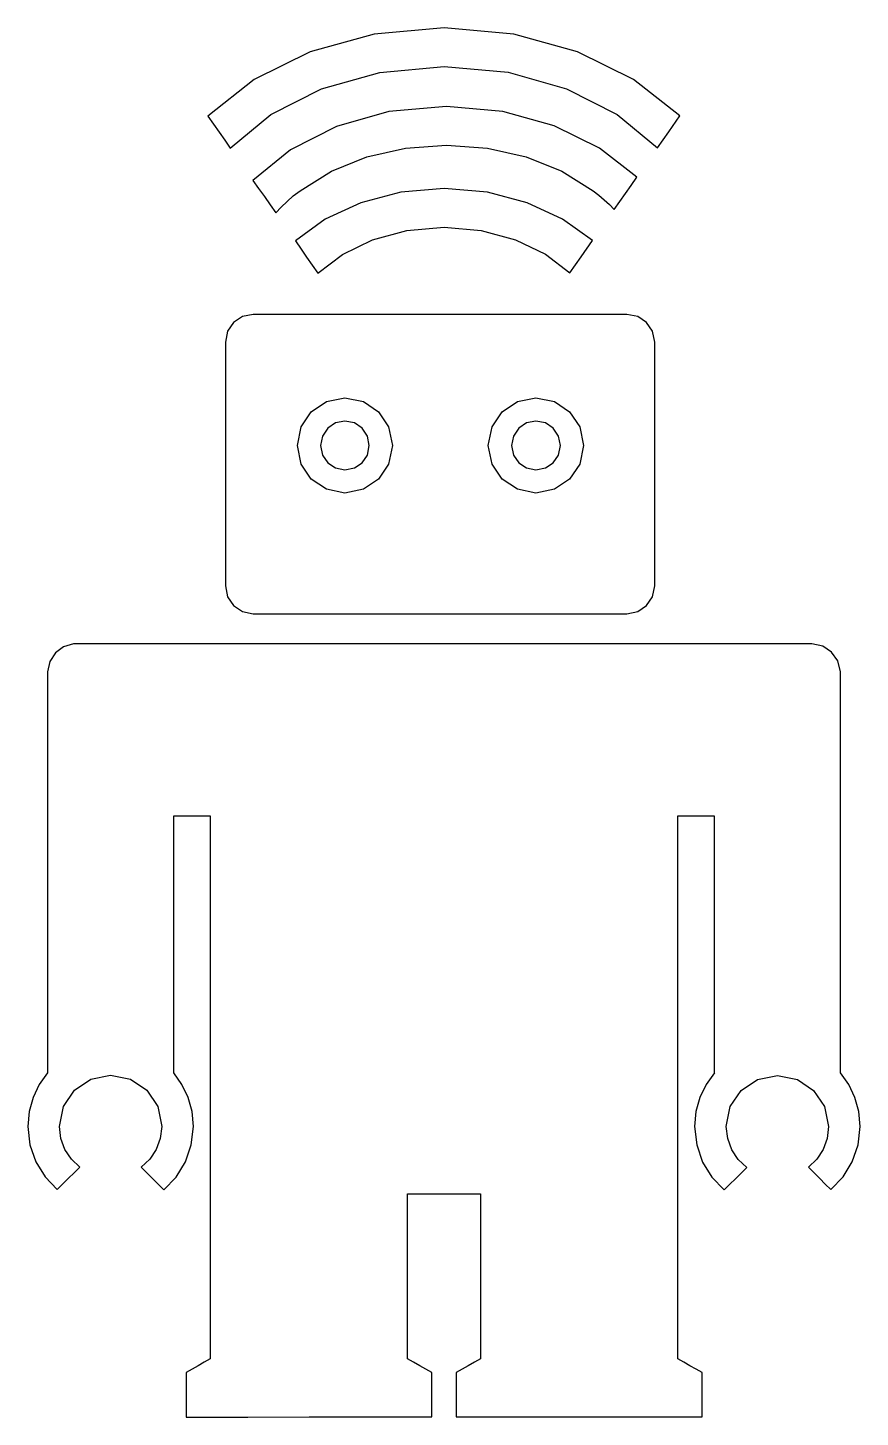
# Model space of a CAD drawing. Extents: x 0 to 1.64, y 0 to 2.74.
import ezdxf

# ---------------------------------------------------------------- set-up
doc = ezdxf.new("R2010")
doc.units = 0
doc.layers.get('0').update_dxf_attribs({"linetype": 'CONTINUOUS'})

msp = doc.modelspace()

# ---------------------------------------------------------------- linework, layer by layer
at = {"color": 250}
for p, q in [((0.6836, 2.7304), (0.5575, 2.6953)), ((0.8215, 2.7427), (0.6836, 2.7304)), ((0.9592, 2.7304), (0.8215, 2.7427)), ((1.0851, 2.6954), (0.9592, 2.7304)), ((0.5575, 2.6953), (0.4468, 2.6404)), ((1.1956, 2.6406), (1.0851, 2.6954)), ((0.6946, 2.6548), (0.8215, 2.6663)), ((0.8215, 2.6663), (0.9482, 2.6549)), ((0.4468, 2.6404), (0.3556, 2.5684)), ((0.5793, 2.6222), (0.6946, 2.6548)), ((0.9482, 2.6549), (1.0632, 2.6224)), ((1.2868, 2.5688), (1.1956, 2.6406)), ((0.4797, 2.5714), (0.5793, 2.6222)), ((1.0632, 2.6224), (1.1628, 2.5718)), ((0.8264, 2.5875), (0.7128, 2.5772)), ((0.9374, 2.5776), (0.8264, 2.5875)), ((0.3556, 2.5684), (0.3886, 2.5211)), ((0.3996, 2.5051), (0.4797, 2.5714)), ((0.7128, 2.5772), (0.609, 2.5476)), ((1.0391, 2.5494), (0.9374, 2.5776)), ((1.1628, 2.5718), (1.2427, 2.5059)), ((1.2648, 2.5373), (1.2868, 2.5688)), ((0.609, 2.5476), (0.5186, 2.5015)), ((1.1283, 2.5053), (1.0391, 2.5494)), ((1.2537, 2.5217), (1.2648, 2.5373)), ((0.3886, 2.5211), (0.3996, 2.5051)), ((0.5186, 2.5015), (0.4444, 2.4413)), ((0.6691, 2.4878), (0.7455, 2.5051)), ((0.7455, 2.5051), (0.8264, 2.5111)), ((0.8264, 2.5111), (0.9073, 2.5051)), ((0.9073, 2.5051), (0.9837, 2.4878)), ((1.2021, 2.4476), (1.1283, 2.5053)), ((1.2427, 2.5059), (1.2537, 2.5217)), ((0.5991, 2.4596), (0.6691, 2.4878)), ((0.9837, 2.4878), (1.0537, 2.4596)), ((0.4444, 2.4413), (0.4556, 2.4253)), ((0.5372, 2.4212), (0.5991, 2.4596)), ((1.0537, 2.4596), (1.1156, 2.4212)), ((1.1909, 2.4316), (1.2021, 2.4476)), ((0.4556, 2.4253), (0.4669, 2.4094)), ((0.524, 2.4108), (0.5372, 2.4212)), ((0.7359, 2.4181), (0.657, 2.3973)), ((0.8215, 2.4253), (0.7359, 2.4181)), ((0.907, 2.4182), (0.8215, 2.4253)), ((0.9856, 2.3975), (0.907, 2.4182)), ((1.1156, 2.4212), (1.1269, 2.4123)), ((1.1685, 2.4), (1.1797, 2.4158)), ((1.1797, 2.4158), (1.1909, 2.4316)), ((0.4669, 2.4094), (0.478, 2.3934)), ((0.478, 2.3934), (0.4893, 2.3774)), ((0.4893, 2.3774), (0.5, 2.3888)), ((0.5, 2.3888), (0.5116, 2.4)), ((0.5116, 2.4), (0.524, 2.4108)), ((0.657, 2.3973), (0.5871, 2.3647)), ((1.0554, 2.3652), (0.9856, 2.3975)), ((1.1269, 2.4123), (1.1376, 2.4032)), ((1.1376, 2.4032), (1.1477, 2.3937)), ((1.1477, 2.3937), (1.1573, 2.3841)), ((1.1573, 2.3841), (1.1685, 2.4)), ((0.5871, 2.3647), (0.5281, 2.3219)), ((1.1143, 2.3226), (1.0554, 2.3652)), ((0.6802, 2.324), (0.7479, 2.3424)), ((0.7479, 2.3424), (0.8215, 2.3489)), ((0.8215, 2.3489), (0.8949, 2.3426)), ((0.8949, 2.3426), (0.9623, 2.3243)), ((0.5281, 2.3219), (0.5392, 2.306)), ((0.5392, 2.306), (0.5503, 2.2902)), ((0.621, 2.2955), (0.6802, 2.324)), ((0.9623, 2.3243), (1.0214, 2.2959)), ((1.092, 2.2908), (1.1143, 2.3226)), ((0.5503, 2.2902), (0.5726, 2.2584)), ((0.5726, 2.2584), (0.621, 2.2955)), ((1.0214, 2.2959), (1.0698, 2.2591)), ((1.0809, 2.275), (1.092, 2.2908)), ((1.0698, 2.2591), (1.0809, 2.275)), ((0.4234, 2.1728), (0.406, 2.1611)), ((0.4448, 2.177), (0.4234, 2.1728)), ((0.6292, 2.177), (0.4448, 2.177)), ((1.1823, 2.177), (0.6292, 2.177)), ((1.2037, 2.1728), (1.1823, 2.177)), ((1.2213, 2.1611), (1.2037, 2.1728)), ((0.3943, 2.1436), (0.3899, 2.1222)), ((0.406, 2.1611), (0.3943, 2.1436)), ((1.2331, 2.1436), (1.2213, 2.1611)), ((1.2375, 2.1222), (1.2331, 2.1436)), ((0.3899, 2.1222), (0.3899, 1.641)), ((1.2375, 1.641), (1.2375, 2.1222)), ((0.5594, 1.9846), (0.5892, 2.0048)), ((0.5892, 2.0048), (0.6257, 2.0121)), ((0.6257, 2.0121), (0.6622, 2.0048)), ((0.6622, 2.0048), (0.692, 1.9846)), ((0.9363, 1.9846), (0.9661, 2.0048)), ((0.9661, 2.0048), (1.0028, 2.0121)), ((1.0028, 2.0121), (1.0393, 2.0048)), ((1.0393, 2.0048), (1.0691, 1.9846)), ((0.5393, 1.9547), (0.5594, 1.9846)), ((0.692, 1.9846), (0.7121, 1.9547)), ((0.9161, 1.9547), (0.9363, 1.9846)), ((1.0691, 1.9846), (1.0892, 1.9547)), ((0.532, 1.9181), (0.5393, 1.9547)), ((0.5919, 1.9522), (0.5815, 1.9368)), ((0.607, 1.9626), (0.5919, 1.9522)), ((0.6257, 1.9664), (0.607, 1.9626)), ((0.6445, 1.9626), (0.6257, 1.9664)), ((0.6598, 1.9522), (0.6445, 1.9626)), ((0.6701, 1.9368), (0.6598, 1.9522)), ((0.7121, 1.9547), (0.7195, 1.9181)), ((0.9087, 1.9181), (0.9161, 1.9547)), ((0.9689, 1.9522), (0.9586, 1.9368)), ((0.9841, 1.9626), (0.9689, 1.9522)), ((1.0028, 1.9664), (0.9841, 1.9626)), ((1.0215, 1.9626), (1.0028, 1.9664)), ((1.0368, 1.9522), (1.0215, 1.9626)), ((1.0472, 1.9368), (1.0368, 1.9522)), ((1.0892, 1.9547), (1.0965, 1.9181)), ((0.5815, 1.9368), (0.5778, 1.9181)), ((0.6739, 1.9181), (0.6701, 1.9368)), ((0.9586, 1.9368), (0.9549, 1.9181)), ((1.0511, 1.9181), (1.0472, 1.9368)), ((0.5393, 1.8816), (0.532, 1.9181)), ((0.5778, 1.9181), (0.5815, 1.8994)), ((0.5815, 1.8994), (0.5919, 1.8842)), ((0.6598, 1.8842), (0.6701, 1.8994)), ((0.6701, 1.8994), (0.6739, 1.9181)), ((0.7195, 1.9181), (0.7121, 1.8816)), ((0.9161, 1.8816), (0.9087, 1.9181)), ((0.9549, 1.9181), (0.9586, 1.8994)), ((0.9586, 1.8994), (0.9689, 1.8842)), ((1.0368, 1.8842), (1.0472, 1.8994)), ((1.0472, 1.8994), (1.0511, 1.9181)), ((1.0965, 1.9181), (1.0892, 1.8816)), ((0.5594, 1.8518), (0.5393, 1.8816)), ((0.5919, 1.8842), (0.607, 1.8739)), ((0.607, 1.8739), (0.6257, 1.8702)), ((0.6257, 1.8702), (0.6445, 1.8739)), ((0.6445, 1.8739), (0.6598, 1.8842)), ((0.7121, 1.8816), (0.692, 1.8518)), ((0.9363, 1.8518), (0.9161, 1.8816)), ((0.9689, 1.8842), (0.9841, 1.8739)), ((0.9841, 1.8739), (1.0028, 1.8702)), ((1.0028, 1.8702), (1.0215, 1.8739)), ((1.0215, 1.8739), (1.0368, 1.8842)), ((1.0892, 1.8816), (1.0691, 1.8518)), ((0.5892, 1.8317), (0.5594, 1.8518)), ((0.692, 1.8518), (0.6622, 1.8317)), ((0.9661, 1.8317), (0.9363, 1.8518)), ((1.0691, 1.8518), (1.0393, 1.8317)), ((0.6257, 1.8243), (0.5892, 1.8317)), ((0.6622, 1.8317), (0.6257, 1.8243)), ((1.0028, 1.8243), (0.9661, 1.8317)), ((1.0393, 1.8317), (1.0028, 1.8243)), ((0.3899, 1.641), (0.3943, 1.6197)), ((0.3943, 1.6197), (0.406, 1.6023)), ((1.2213, 1.6023), (1.2331, 1.6197)), ((1.2331, 1.6197), (1.2375, 1.641)), ((0.406, 1.6023), (0.4234, 1.5904)), ((1.2037, 1.5904), (1.2213, 1.6023)), ((0.4234, 1.5904), (0.4448, 1.5861)), ((0.4448, 1.5861), (1.1823, 1.5861)), ((1.1823, 1.5861), (1.2037, 1.5904)), ((0.0546, 1.5086), (0.0436, 1.4918)), ((0.0705, 1.5207), (0.0546, 1.5086)), ((0.09, 1.5264), (0.0705, 1.5207)), ((0.0913, 1.5265), (0.09, 1.5264)), ((0.0927, 1.5265), (0.0913, 1.5265)), ((0.0941, 1.5264), (0.0927, 1.5265)), ((1.5473, 1.5264), (0.0941, 1.5264)), ((1.5687, 1.5221), (1.5473, 1.5264)), ((1.5863, 1.5104), (1.5687, 1.5221)), ((1.5986, 1.493), (1.5863, 1.5104)), ((0.0436, 1.4918), (0.0389, 1.4716)), ((1.6038, 1.4716), (1.5986, 1.493)), ((0.0389, 1.4716), (0.0389, 0.6799)), ((1.6038, 0.6795), (1.6038, 1.4716)), ((0.2882, 0.6799), (0.2882, 1.1874)), ((0.2882, 1.1874), (0.3601, 1.1874)), ((0.3601, 1.1874), (0.3601, 0.1153)), ((1.2827, 0.1153), (1.2827, 1.1874)), ((1.2827, 1.1874), (1.3545, 1.1874)), ((1.3545, 1.1874), (1.3545, 0.6795)), ((0.0389, 0.6799), (0.0226, 0.657)), ((0.0921, 0.6454), (0.1242, 0.667)), ((0.1242, 0.667), (0.1635, 0.675)), ((0.1635, 0.675), (0.2028, 0.667)), ((0.2028, 0.667), (0.2348, 0.6454)), ((0.3041, 0.657), (0.2879, 0.6799)), ((0.2879, 0.6799), (0.2882, 0.6799)), ((1.3549, 0.6795), (1.3385, 0.6567)), ((1.3545, 0.6795), (1.3549, 0.6795)), ((1.4081, 0.6452), (1.4402, 0.6668)), ((1.4402, 0.6668), (1.4795, 0.6747)), ((1.4795, 0.6747), (1.5188, 0.6668)), ((1.5188, 0.6668), (1.5508, 0.6452)), ((1.6202, 0.6567), (1.6038, 0.6795)), ((0.0103, 0.6313), (0.0027, 0.6035)), ((0.0226, 0.657), (0.0103, 0.6313)), ((0.0705, 0.6133), (0.0921, 0.6454)), ((0.2348, 0.6454), (0.2563, 0.6133)), ((0.3164, 0.6313), (0.3041, 0.657)), ((0.3241, 0.6035), (0.3164, 0.6313)), ((1.3263, 0.6312), (1.3186, 0.6035)), ((1.3385, 0.6567), (1.3263, 0.6312)), ((1.3864, 0.6132), (1.4081, 0.6452)), ((1.5508, 0.6452), (1.5723, 0.6132)), ((1.6324, 0.6312), (1.6202, 0.6567)), ((1.6401, 0.6035), (1.6324, 0.6312)), ((0.0027, 0.6035), (0, 0.574)), ((0.0625, 0.574), (0.0705, 0.6133)), ((0.2563, 0.6133), (0.2642, 0.574)), ((0.3267, 0.574), (0.3241, 0.6035)), ((1.3186, 0.6035), (1.316, 0.574)), ((1.3785, 0.574), (1.3864, 0.6132)), ((1.5723, 0.6132), (1.5802, 0.574)), ((1.6427, 0.574), (1.6401, 0.6035)), ((0, 0.574), (0.0041, 0.5376)), ((0.0653, 0.5502), (0.0625, 0.574)), ((0.0734, 0.5285), (0.0653, 0.5502)), ((0.2614, 0.5501), (0.2533, 0.5282)), ((0.2642, 0.574), (0.2614, 0.5501)), ((0.3226, 0.5375), (0.3267, 0.574)), ((1.316, 0.574), (1.3201, 0.5374)), ((1.3814, 0.55), (1.3785, 0.574)), ((1.3894, 0.528), (1.3814, 0.55)), ((1.5774, 0.5502), (1.5695, 0.5283)), ((1.5802, 0.574), (1.5774, 0.5502)), ((1.6387, 0.5377), (1.6427, 0.574)), ((0.0041, 0.5376), (0.0157, 0.5042)), ((0.086, 0.5095), (0.0734, 0.5285)), ((0.2533, 0.5282), (0.2406, 0.5091)), ((0.3109, 0.5039), (0.3226, 0.5375)), ((1.3201, 0.5374), (1.3318, 0.5037)), ((1.4021, 0.5088), (1.3894, 0.528)), ((1.5695, 0.5283), (1.557, 0.5092)), ((1.6272, 0.5042), (1.6387, 0.5377)), ((0.0157, 0.5042), (0.034, 0.4744)), ((0.1024, 0.4938), (0.086, 0.5095)), ((0.0913, 0.4826), (0.1024, 0.4938)), ((0.2406, 0.5091), (0.224, 0.4934)), ((0.2926, 0.4741), (0.3109, 0.5039)), ((1.3318, 0.5037), (1.3501, 0.4738)), ((1.4188, 0.493), (1.4021, 0.5088)), ((1.557, 0.5092), (1.5406, 0.4934)), ((1.609, 0.4744), (1.6272, 0.5042)), ((0.034, 0.4744), (0.058, 0.4493)), ((0.0691, 0.4604), (0.0802, 0.4716)), ((0.0802, 0.4716), (0.0913, 0.4826)), ((0.224, 0.4934), (0.2462, 0.4712)), ((0.2462, 0.4712), (0.2573, 0.46)), ((0.2684, 0.449), (0.2926, 0.4741)), ((1.3501, 0.4738), (1.3743, 0.4486)), ((1.3743, 0.4486), (1.4077, 0.482)), ((1.4077, 0.482), (1.4188, 0.493)), ((1.5406, 0.4934), (1.5518, 0.4824)), ((1.5518, 0.4824), (1.5629, 0.4714)), ((1.5629, 0.4714), (1.5739, 0.4603)), ((1.5851, 0.4493), (1.609, 0.4744)), ((0.058, 0.4493), (0.0691, 0.4604)), ((0.2573, 0.46), (0.2684, 0.449)), ((0.7493, 0.1153), (0.7493, 0.4406)), ((0.7493, 0.4406), (0.8934, 0.4406)), ((0.8934, 0.4406), (0.8934, 0.1153)), ((1.5739, 0.4603), (1.5851, 0.4493)), ((0.3601, 0.1153), (0.3483, 0.1085)), ((0.7614, 0.1085), (0.7493, 0.1153)), ((0.8934, 0.1153), (0.8813, 0.1085)), ((1.2947, 0.1085), (1.2827, 0.1153)), ((0.3365, 0.1016), (0.3128, 0.0879)), ((0.3128, 0.0879), (0.3128, -0.0001)), ((0.3483, 0.1085), (0.3365, 0.1016)), ((0.7734, 0.1016), (0.7614, 0.1085)), ((0.7855, 0.0947), (0.7734, 0.1016)), ((0.7976, 0.0879), (0.7855, 0.0947)), ((0.7976, 0.0007), (0.7976, 0.0879)), ((0.8692, 0.1016), (0.8452, 0.0879)), ((0.8452, 0.0879), (0.8452, 0.0007)), ((0.8813, 0.1085), (0.8692, 0.1016)), ((1.3068, 0.1016), (1.2947, 0.1085)), ((1.3189, 0.0947), (1.3068, 0.1016)), ((1.3309, 0.0879), (1.3189, 0.0947)), ((1.3309, 0.0007), (1.3309, 0.0879)), ((0.3128, -0.0001), (0.434, 0.0002)), ((0.434, 0.0002), (0.5552, 0.0004)), ((0.5552, 0.0004), (0.6764, 0.0005)), ((0.6764, 0.0005), (0.7976, 0.0007)), ((0.8452, 0.0007), (1.3309, 0.0007))]:
    msp.add_line(p, q, dxfattribs=at)

doc.saveas('drawing.dxf')
